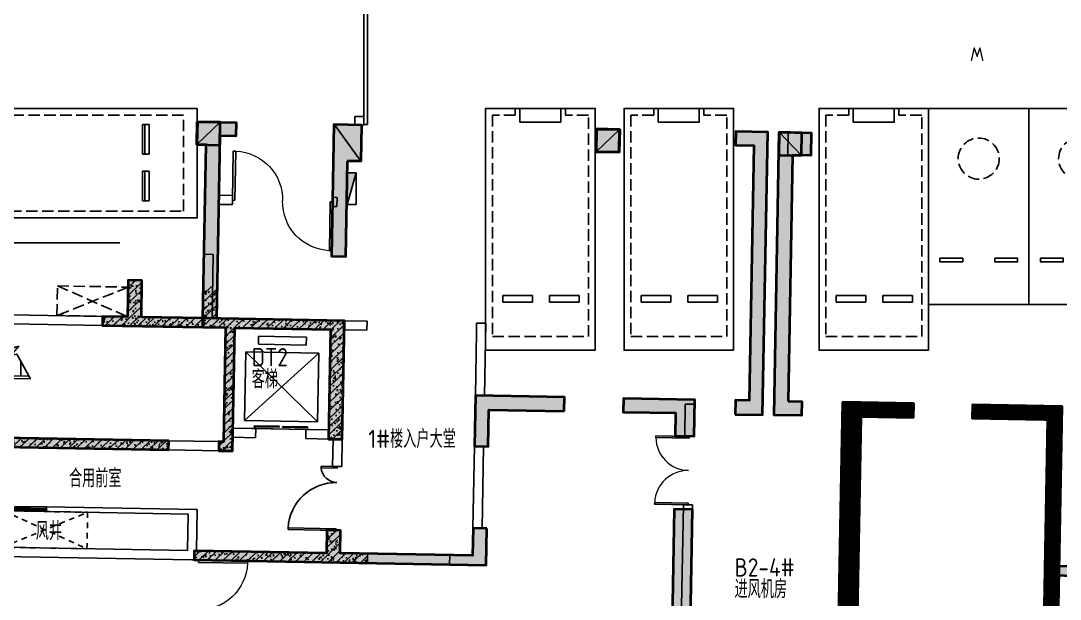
# Model space of a CAD drawing. Extents: x 512858 to 514372, y -232486 to -231710.
# Drawn here: x 512884.9 to 512907.68, y -232226.53 to -232213.85 of the extents above; entities that cross this region are included whole.
import ezdxf
from ezdxf.enums import TextEntityAlignment as Align

# ---------------------------------------------------------------- set-up
doc = ezdxf.new("R2010")
doc.units = 0
doc.header["$LTSCALE"] = 1000
for name, pattern in [('1#HXT-B2$0$CACHE2', [0.1875, 0.125, -0.0625]), ('1#HXT-B2$0$DASH', [0.35, 0.25, -0.1]), ('B1F_车位$0$__DASH', [0.35, 0.25, -0.1]), ('B1F_车位$0$DASH', [0.35, 0.25, -0.1]), ('DASH', [0.35, 0.25, -0.1]), ('新块$0$__DASH', [0.35, 0.25, -0.1]), ('新块$0$DASH', [0.35, 0.25, -0.1])]:
    doc.linetypes.add(name, pattern=pattern)
doc.layers.get('0').update_dxf_attribs({"color": 252})
for name, color, linetype in [('1#HXT-B2$0$A-DOOR', 252, 'Continuous'), ('1#HXT-B2$0$A-FIRE-DOOR', 252, 'Continuous'), ('1#HXT-B2$0$A-HOLE-E', 252, 'Continuous'), ('1#HXT-B2$0$A-HOLE-H', 252, '1#HXT-B2$0$CACHE2'), ('1#HXT-B2$0$A-PATT-COLU', 252, 'Continuous'), ('1#HXT-B2$0$A-STAIR', 252, 'Continuous'), ('1#HXT-B2$0$A-STR-CONC-B', 252, 'Continuous'), ('1#HXT-B2$0$A-WALL-S', 252, 'Continuous'), ('1#HXT-B2$0$A-WINDOW', 252, 'Continuous'), ('_0', 252, 'Continuous'), ('A-ANNO-HATC-PATT', 252, 'Continuous'), ('A-ANNO-NOTE', 252, 'Continuous'), ('A-COLU-CONC', 252, 'Continuous'), ('A-DOOR', 252, 'Continuous'), ('A-DOOR-FIRE', 252, 'Continuous'), ('A-WALL-BLOK', 252, 'Continuous'), ('AA-WALL', 252, 'Continuous'), ('AD-普通车位', 252, 'Continuous'), ('B1F_车位$0$A-PARK-W', 252, 'Continuous'), ('B1F_车位$0$AD-微型车位', 252, 'B1F_车位$0$DASH'), ('建-房间名称', 252, 'Continuous'), ('新块$0$A-PARK-D', 252, 'Continuous'), ('新块$0$A-PARK-shuiping', 252, 'Continuous'), ('新块$0$AD-普通车位', 252, '新块$0$DASH'), ('风井', 252, 'Continuous')]:
    doc.layers.add(name, color=color, linetype=linetype)
for name, color, linetype, lineweight in [('P-FIRE-FH', 252, 'Continuous', 25), ('s-colu-cons', 252, 'Continuous', 35), ('S-COLU-HATC', 252, 'Continuous', 25), ('S-WALL', 252, 'Continuous', 35), ('S-WALL-HATC', 252, 'Continuous', 25)]:
    doc.layers.add(name, color=color, linetype=linetype, lineweight=lineweight)
doc.styles.add('B1F_车位$0$CADReader_TextStyle', font='tssdeng.shx', dxfattribs={"height": 0.2, "bigfont": 'gbcbig.shx'})
doc.styles.add('邻里中心-雨水$0$STANDARD', font='GBENOR', dxfattribs={"bigfont": 'GBCBIG'})
pattern_1 = [(45, (0, 0), (-88.38834764831844, 88.38834764831844), []), (50, (0, 0), (358.6300913003767, -31.37606749129755), [37.5, -412.5]), (355, (0, 0), (-69.3756668065, 376.0960668500059), [30, -330]), (100.4514, (29.88584, -2.61467), (289.2546908570108, 344.7197710304768), [31.870095, -350.571056]), (46.1842, (0, 100), (533.6205243128222, -82.75950716450905), [56.25, -618.75]), (96.63560000000001, (44.4683725, 93.1033465), (467.3313527743517, 487.0589354502209), [47.805144, -525.8565]), (351.1842, (0, 100), (467.3309725668136, 487.0593004626623), [45, -495]), (21, (50, 75), (298.4535260592309, -201.3094453326694), [37.5, -412.5]), (325.9999999999999, (50, 75), (121.6576659607912, 362.5750225234264), [30, -330]), (71.4514, (74.8711165, 58.224197), (420.111314290745, 161.2652483549762), [31.870095, -350.571056]), (37.5, (0, 0), (6.079927658645312, 166.4469269156558), [0, -326, 0, -335, 0, -331.25]), (7.5, (0, 0), (131.5347687210743, 197.2058559411801), [0, -191, 0, -318.5, 0, -126.25]), (-32.5, (-111.5, 0), (266.9112180862045, -11.27743586718988), [0, -125, 0, -390, 0, -517.5]), (-42.50000000000001, (-161.5, 0), (291.5930846711931, 50.05249116615887), [0, -162.5, 0, -259, 0, -367.5])]

# ---------------------------------------------------------------- blocks, each defined once
blk = doc.blocks.new('新块$0$A$C0EC85F9A')
at = {"layer": '新块$0$A-PARK-D'}
for p, q in [((1024.865119934082, 1200.108159065247), (374.865119934082, 1200.108155250549)), ((374.8651123046875, 1050.108156204224), (374.865119934082, 1200.108155250549)), ((1024.865119934082, 1050.108158111572), (1024.865119934082, 1200.108159065247)), ((2049.865119934082, 1200.108160018921), (1399.865112304688, 1200.108158111572)), ((1399.865127563477, 1050.108156204224), (1399.865112304688, 1200.108158111572)), ((2049.865127563477, 1050.108158111572), (2049.865119934082, 1200.108160018921)), ((1024.865119934082, 1050.108158111572), (374.8651123046875, 1050.108156204224)), ((2049.865127563477, 1050.108158111572), (1399.865127563477, 1050.108156204224))]:
    blk.add_line(p, q, dxfattribs=at)
for points in [[(2400, 9.536743164e-07), (2400.000007629395, 5300), (7.6293945312e-06, 5300), (0, 0)], [(750.0000076293945, 5000.000000953674), (1650.000015258789, 5000.000000953674), (1650, 5299.999997138977), (750, 5299.999999046326)]]:
    blk.add_lwpolyline(points, close=True, dxfattribs=at)
at = {"layer": '新块$0$A-PARK-D', "linetype": '新块$0$__DASH'}
blk.add_lwpolyline([(650, 5300.000000953674), (650.0000076293945, 5150), (150, 5150.000000953674), (150.0000076293945, 300), (2250.000007629395, 300.0000009536743), (2250.000015258789, 5150), (1750.000007629395, 5150), (1750.000007629395, 5300.000000953674)], dxfattribs=at)
blk = doc.blocks.new('新块$0$dfghgfhfghg')
at = {"layer": '新块$0$A-PARK-D', "extrusion": (-1.872561112644678e-08, 1.87406039580014e-20, 0.9999999999999999), "rotation": 8.24447464e-08}
blk.add_blockref('新块$0$A$C0EC85F9A', (-1200.000000011176, -2800.000008820101, -2.2470733351e-05), dxfattribs=at)
blk = doc.blocks.new('A$C040F5B7D')
at = {"layer": '新块$0$AD-普通车位', "extrusion": (2.154672387120172e-06, 6.254128229541402e-07, -0.9999999999974832), "zscale": -1}
blk.add_blockref('新块$0$dfghgfhfghg', (-1200.000486263942, 2799.99967507812, 0.0051262731014366), dxfattribs=at)
blk = doc.blocks.new('新块$0$A$C0C5D4F76')
at = {"layer": '新块$0$A-PARK-shuiping'}
for p, q in [((-1200.108156677336, 849.8651100993156), (-1200.108156662434, 199.8651100993156)), ((-1050.108156677336, 849.8651101067662), (-1200.108156677336, 849.8651100993156)), ((-1150.108156677336, 849.8651101030409), (-1150.108156662434, 199.8651100993156)), ((-1050.108156677336, 849.8651101067662), (-1050.108156654984, 199.8651100993156)), ((-1050.108156654984, 199.8651100993156), (-1200.108156662434, 199.8651100993156)), ((-1050.108156662434, -175.1348899006844), (-1200.108156669885, -175.1348899044096)), ((-1200.108156669885, -175.1348899044096), (-1200.108156640083, -825.1348899044096)), ((-1150.108156654984, -175.1348899044096), (-1150.108156647533, -825.1348899044096)), ((-1050.108156662434, -175.1348899006844), (-1050.108156654984, -825.1348898969591)), ((-1050.108156654984, -825.1348898969591), (-1200.108156640083, -825.1348899044096))]:
    blk.add_line(p, q, dxfattribs=at)
for points in [[(-2.42143869e-08, 1200), (-6000.000000024214, 1199.999999888241), (-5999.999999973923, -1200.000000111759), (2.60770321e-08, -1200)], [(-5699.999999986961, -450.0000001080334), (-5700.000000003725, 449.9999998956919), (-6000.000000011176, 449.9999998882413), (-5999.999999979511, -450.0000001080334)]]:
    blk.add_lwpolyline(points, close=True, dxfattribs=at)
at = {"layer": '新块$0$A-PARK-shuiping', "linetype": '新块$0$__DASH'}
blk.add_lwpolyline([(-5999.999999981374, -550.000000115484), (-5849.999999981374, -550.0000001117587), (-5849.999999981374, -1050.000000108033), (-299.9999999813735, -1050.000000011176), (-300.0000000111759, 1049.999999996275), (-5850.000000018626, 1049.999999895692), (-5850.000000009313, 549.9999998919666), (-6000.000000009313, 549.9999998882413)], dxfattribs=at)
blk = doc.blocks.new('CHEWEI')
at = {"layer": 'AD-普通车位', "extrusion": (0, 0, -1), "zscale": -1}
for p in [(-559353.2120270047, 180398.4526421801), (-562384.8413308596, 180398.4526421853), (-566657.2333318365, 180398.4526421742)]:
    blk.add_blockref('A$C040F5B7D', p, dxfattribs=at)
at = {"layer": '新块$0$AD-普通车位', "rotation": 359.9999991684106}
blk.add_blockref('新块$0$A$C0C5D4F76', (550633.1051894433, 184498.452308412, -0.0051262722596298), dxfattribs=at)
blk = doc.blocks.new('A$C1A826BC4')
at = {"layer": 'S-WALL-HATC', "linetype": 'ByBlock'}
h = blk.add_hatch(dxfattribs=at)
h.set_pattern_fill('_U', color=256, scale=10, pattern_type=0)
h.set_pattern_definition([(0, (-538417.3459273987, -190730.0749926505), (1e-16, 10), [])])
h.paths.add_polyline_path([(24800.00487646752, -1700.011791872617), (24800.00174963975, -1390.011791883589), (23250.00640824402, -1390.03713774294), (23250.09287649544, -9699.724699086595), (20000.10071782616, -9699.758517587004), (20000.10071782593, -6199.758517392445), (15699.98758331465, -6199.758517392474), (15700.06950030988, -6699.746202414652), (9099.312148992207, -6699.888233570004), (9099.312148991972, -9699.871939888719), (2900.037094891421, -9699.871939888775), (2900.085113763111, -6699.845646244794), (2600.046656506951, -6700.020034563349), (2600.068311952171, -9999.939577398356), (9399.312148992207, -9999.939577398443), (9400.072622366482, -6999.811758462311), (16000.07262201072, -6999.743080739514), (16000.06741974631, -6499.800140616746), (19600.00940395764, -6499.800142500171), (19600.10383955832, -9999.762679847976), (23650.09321352385, -9999.723504708236), (23650.01293142955, -1700.030596789817)])
h.paths.add_polyline_path([(28053.59982448129, -6499.672312431532), (28049.99147232168, -1389.958647348103), (26099.99529176811, -1389.990534107725), (26099.99529176776, -1699.990534147946), (27750.20325348759, -1699.963549590117), (27753.60022322985, -6499.677177672158)])
h.paths.add_polyline_path([(29550.00892210228, -6499.648044431553), (34150.05661496707, -6499.573443202826), (34150.05351616174, -6199.635246307676), (29550.00602053932, -6199.679742104548)])
h.paths.add_polyline_path([(-7999.973161669215, -2600.009653148009), (-7599.956445822259, -2600.009653147979), (-7599.94424115622, -1390.014462482475), (-9099.98571876681, -1390.025032227713), (-9100.02369841095, 3999.985774115747), (-9000.041838908568, 3999.938448828674), (-9000.002375454991, 4499.985774115747), (-9500.047042232589, 4499.980570792775), (-11024.42276301072, 4499.980570792775), (-11019.0430007804, 4199.885100074928), (-9500.043919533957, 4199.885100074928), (-9499.98252631037, -1700.06548664454), (-7999.982526395703, -1700.049878070044)])
h.paths.add_polyline_path([(-7599.971575633623, -4100.00965314798), (-7999.957553094137, -4100.00965314801), (-7999.896159464144, -10000.00015043133), (-3699.988522815052, -10000.00015043127), (-3699.927658777102, -5200.043891266163), (2600.036813039565, -5200.04389126625), (2600.038771849941, -5498.533088433906), (2900.104344944353, -5498.358684355015), (2900.113921938115, -4900.026571270806), (-3999.853670409764, -4900.0983703768), (-4000.053234862629, -9700.00017773686), (-7499.993458389887, -9700.000177736772), (-7501.719821469625, -9500.060376125271), (-7600.026042859186, -9500.000150431413)])
h = blk.add_hatch(color=256, dxfattribs=at)
h.dxf.hatch_style = 1
edge = h.paths.add_edge_path()
edge.add_line((-500.023742272635, 4499.989590971353), (-500.023742272635, 4499.999823057413))
edge.add_line((41049.99502414267, -2699.998694709648), (41049.99502414267, -2699.998885000037))
h.paths.add_polyline_path([(27749.96263950691, -5100.065193449031), (34149.98966924578, -5099.986356164853), (34149.99646506692, -4899.98635636596), (31249.99646707287, -4900.028677491442), (31249.99768022832, -4399.996621151222), (30949.99768022797, -4399.996621151135), (30949.99681364128, -4900.05044931767), (28049.96263950656, -4899.970984425599), (28049.96263950656, -1700.075359644514), (27749.96263950691, -1700.075359644601)])
h = blk.add_hatch(color=256, dxfattribs=at)
h.dxf.hatch_style = 1
h.paths.add_polyline_path([(8999.973037319607, 4499.999823057326), (9849.973037319258, 4499.999823057413), (9849.973037319258, 4199.999823057413), (9499.973037319607, 4199.999823057413), (9499.972446234198, 200.0013088015548), (9199.972446234198, 200.0013088014675), (9199.973037319258, 3999.999823057326), (8999.973037319607, 3999.999823057326)])
h = blk.add_hatch(color=256, dxfattribs=at)
h.dxf.hatch_style = 1
h.paths.add_polyline_path([(12299.96981686808, 3699.989591017133), (12299.96981686843, 1600.044441057369), (11999.96981686843, 1600.044441057398), (11999.96981686808, 4499.989590971265), (12600.02487091732, 4499.989590971353), (12600.02487091732, 3699.989590971265), (12300.02487091767, 3699.98959101722)], flags=17)
at = {"layer": 'S-WALL-HATC'}
h = blk.add_hatch(color=256, dxfattribs=at)
h.dxf.hatch_style = 1
h.paths.add_polyline_path([(17756.04629291571, 4499.99562394686), (18256.04629291606, 4499.99562394686), (18256.04629291571, 3999.995623946917), (17756.04629291606, 3999.995623946859)])
at = {"layer": 'S-WALL-HATC', "linetype": 'ByBlock'}
h = blk.add_hatch(color=256, dxfattribs=at)
h.dxf.hatch_style = 1
h.paths.add_polyline_path([(20900.00053151755, -1700.000175590016), (21500.00053151743, -1700.000176942674), (21500.00053151778, 4499.985774115747), (20800.00053151743, 4499.985774115747), (20800.00053151778, 4199.985774115747), (21200.00053151778, 4199.985774115689), (21200.00053151778, -1390.000176491711), (20900.00053151778, -1390.000176491711)], flags=17)
h = blk.add_hatch(color=256, dxfattribs=at)
h.dxf.hatch_style = 1
h.paths.add_polyline_path([(22049.99449262489, -1390.000176491798), (22349.99449262489, -1390.000176491798), (22349.99449262489, -1700.000175936701), (21749.99449262489, -1700.000176942674), (21749.99449262524, 4499.98577411566), (22449.99449262489, 4499.985774115689), (22449.99449262524, 3999.985774115659), (22049.99449262489, 3999.985774115747)])
h = blk.add_hatch(color=256, dxfattribs=at)
h.dxf.hatch_style = 1
h.paths.add_polyline_path([(7849.998633347219, 200.0007180656539), (7849.99863334687, 1000.000000000087), (7549.998633347219, 1000), (7549.99863334687, 200.0006842743023), (6999.999861035845, 200.0005913481291), (6999.999861036194, 0.0005913481290918), (9200.000564365415, 0.0008405595144723), (9200.000564365415, 200.0008405594854)])
h = blk.add_hatch(color=256, dxfattribs=at)
h.dxf.hatch_style = 1
h.paths.add_polyline_path([(9600.005221999949, -2499.998885000008), (9600.0052219996, -2699.998885000037), (9899.997311000014, -2699.998885000037), (9899.997311000014, 0), (11999.99731099966, 0), (11999.99731099966, -2400.014043999981), (12299.99731100001, -2400.014043999981), (12299.99731099966, 200.0000000000291), (9200.000564365764, 200.0013087895932), (9200.000564365648, 8.73115e-11), (9699.997311000014, 0), (9699.997311000014, -2499.998885000125)])
at = {"layer": 'S-WALL-HATC'}
h = blk.add_hatch(color=256, dxfattribs=at)
h.dxf.hatch_style = 1
h.paths.add_polyline_path([(17149.98009757255, -1700.012558854127), (17149.98461378831, -1389.990739796427), (15199.98608976684, -1390.010408536444), (15199.98608976649, -2499.867731189035), (15499.98608976649, -2499.8646094742), (15499.98608976684, -1700.010739355639)])
h = blk.add_hatch(color=256, dxfattribs=at)
h.dxf.hatch_style = 1
h.paths.add_polyline_path([(19999.99323664885, -1389.961993067671), (19999.99323664885, -2199.971338536503), (19599.99323664885, -2200.005239089252), (19599.99323664885, -1700.015260557935), (18449.9800976991, -1700.013992403547), (18449.97737401165, -1389.977627366286)])
h = blk.add_hatch(color=256, dxfattribs=at)
h.dxf.hatch_style = 1
h.paths.add_polyline_path([(24799.99529172096, -1700.009142847208), (24799.99980743881, -1390.021503686206), (23250.00398269016, -1390.037137782521), (23249.98480533483, -9999.928185218741), (23649.98480534973, -9999.928185218974), (23650.0032922877, -1700.007874716102)])
h = blk.add_hatch(color=256, dxfattribs=at)
h.dxf.hatch_style = 1
h.paths.add_polyline_path([(26099.99529176787, -1700.010576396831), (26099.99256838055, -1390.008391255978), (28049.99381568877, -1389.98872248843), (28049.98929944087, -1700.012726714631)])
at = {"layer": 'S-WALL-HATC', "linetype": 'ByBlock'}
h = blk.add_hatch(color=256, dxfattribs=at)
h.dxf.hatch_style = 1
h.paths.add_polyline_path([(3600.008247915888, -2499.998885000095), (3600.008247915888, -2699.998885000066), (8499.997310999664, -2698.589054807991), (8499.997310999664, -2498.589054807904)])
h = blk.add_hatch(color=256, dxfattribs=at)
h.dxf.hatch_style = 1
h.paths.add_polyline_path([(20000.00940538535, -3799.920135940076), (19600.0094053701, -3799.920135940076), (19600.00940212677, -9999.917865008467), (20000.00940214191, -9999.91786500864)])
at = {"layer": 'S-WALL-HATC'}
h = blk.add_hatch(color=256, dxfattribs=at)
h.dxf.hatch_style = 1
h.paths.add_polyline_path([(15499.98608976649, -4299.864609571756), (15199.98608976649, -4299.867731286562), (15199.98608976649, -4899.97063471665), (12299.99821050081, -4900.05009834058), (12299.99734391435, -4399.996621151135), (11999.9973439147, -4399.996621151193), (11999.99855707015, -4900.028677491471), (9099.998557069805, -4900.03541479999), (9100.007051846245, -5100.035414619837), (15499.98608976649, -5100.031626667711)])
at = {"layer": 'S-WALL', "linetype": 'ByBlock', "lineweight": 35}
for points in [[(8999.973037319607, 4499.999823057326), (9849.973037319258, 4499.999823057413), (9849.973037319258, 4199.999823057413), (9499.973037319607, 4199.999823057413), (9499.972446234198, 200.0013088015548), (9199.972446234198, 200.0013088014675), (9199.973037319258, 3999.999823057326), (8999.973037319607, 3999.999823057326), (8999.973037319607, 4499.999823057326)], [(20900.00053151755, -1700.000175590016), (21500.00053151743, -1700.000176942674), (21500.00053151778, 4499.985774115747), (20800.00053151743, 4499.985774115747), (20800.00053151778, 4199.985774115747), (21200.00053151778, 4199.985774115689), (21200.00053151778, -1390.000176491711), (20900.00053151778, -1390.000176491711), (20900.00053151755, -1700.000175590016)], [(19999.99323664885, -1389.961993067671), (19999.99323664885, -1389.961993067671), (19999.99323664885, -2199.971338536503), (19599.99323664885, -2200.005239089252), (19599.99323664885, -1700.015260557935), (18449.9800976991, -1700.013992403547), (18449.97737401165, -1389.977627366286), (19999.99323664885, -1389.961993067671)], [(24799.99529172096, -1700.009142847208), (24799.99980743881, -1390.021503686206), (23250.00398269016, -1390.037137782521), (23249.98480533483, -9999.928185218741), (23649.98480534973, -9999.928185218974), (23650.0032922877, -1700.007874716102), (24799.99529172096, -1700.009142847208)]]:
    blk.add_lwpolyline(points, dxfattribs=at)
for points in [[(12299.96981686808, 3699.989591017133), (12299.96981686843, 1600.044441057369), (11999.96981686843, 1600.044441057398), (11999.96981686808, 4499.989590971265), (12600.02487091732, 4499.989590971353), (12600.02487091732, 3699.989590971265), (12300.02487091767, 3699.98959101722)], [(17756.04629291571, 4499.99562394686), (18256.04629291606, 4499.99562394686), (18256.04629291571, 3999.995623946917), (17756.04629291606, 3999.995623946859)], [(9200.000564365648, 8.73115e-11), (9699.997311000014, 0), (9699.997311000014, -2499.998885000125), (9600.005221999949, -2499.998885000037), (9600.0052219996, -2699.998885000095), (9899.997311000014, -2699.998885000037), (9899.997311000014, 0), (11999.99731099966, 0), (11999.99731099966, -2400.014043999981), (12299.99731100001, -2400.014043999981), (12299.99731099966, 200.0000000000291), (9200.000564365764, 200.0013087895932)], [(17149.98009757255, -1700.012558854127), (17149.98461378831, -1389.990739796427), (15199.98608976684, -1390.010408536444), (15199.98608976649, -2499.867731189035), (15499.98608976649, -2499.8646094742), (15499.98608976684, -1700.010739355639)], [(26099.99529176787, -1700.010576396831), (26099.99256838055, -1390.008391255978), (28049.99381568877, -1389.98872248843), (28049.98929944087, -1700.012726714631)], [(27749.96263950691, -5100.065193449031), (34149.98797029048, -5099.986356185662), (34149.99646506692, -4899.98635636596), (31249.99646707287, -4900.028677491442), (31249.99768022832, -4399.996621151222), (30949.99768022797, -4399.996621151135), (30949.99681364128, -4900.05044931767), (28049.96263950656, -4899.970984425599), (28049.96263950656, -1700.075359644514), (27749.96263950691, -1700.075359644601)], [(8499.997310999664, -2499.998885000066), (3600.008247915888, -2499.998885000037), (3600.008247915888, -2699.998885000125), (8499.997310999664, -2699.998885000095)], [(20000.00940538535, -3799.920135940076), (19600.0094053701, -3799.920135940076), (19600.00940212677, -9999.917865008467), (20000.00940214191, -9999.91786500864)], [(15499.98608976649, -4299.864609571756), (15199.98608976649, -4299.867731286562), (15199.98608976649, -4899.97063471665), (12299.99821050081, -4900.05009834058), (12299.99734391435, -4399.996621151135), (11999.9973439147, -4399.996621151193), (11999.99855707015, -4900.028677491471), (9099.998557069805, -4900.03541479999), (9100.007051846245, -5100.035414619837), (15499.98608976649, -5100.031626667711)]]:
    blk.add_lwpolyline(points, close=True, dxfattribs=at)
at = {"layer": 'S-WALL', "linetype": 'ByBlock'}
blk.add_lwpolyline([(22049.99449262489, -1390.000176491798), (22349.99449262489, -1390.000176491798), (22349.99449262489, -1700.000175936701), (21749.99449262489, -1700.000176942674), (21749.99449262524, 4499.98577411566), (22449.99449262489, 4499.985774115689), (22449.99449262524, 3999.985774115659), (22049.99449262489, 3999.985774115747), (22049.99449262489, -1390.000176491798)], dxfattribs=at)
blk.add_lwpolyline([(7849.998633347219, 200.0007180656539), (7849.99863334687, 1000.000000000087), (7549.998633347219, 1000), (7549.99863334687, 200.0006842743023), (6999.999861035845, 200.0005913481291), (6999.999861036194, 0.0005913481290918), (9200.000564365415, 0.0008405595144723), (9200.000564365415, 200.0008405594854), (9200.000564365415, 200.0008405594854), (9200.000564365415, 200.0008405594854)], close=True, dxfattribs=at)
at = {"layer": 'S-WALL', "color": 5, "linetype": 'ByBlock'}
for points in [[(24800.00174963975, -1390.011791883619), (24800.00487646752, -1700.011791872617), (23650.01293142955, -1700.030596789817), (23650.09321352385, -9999.723504708236), (19600.10383955832, -9999.762679847976), (19600.00940395764, -6499.800142500171), (16000.06741974631, -6499.800140616746), (16000.07262201072, -6999.743080739514), (9400.072622366482, -6999.811758462311), (9399.312148992207, -9999.939577398443), (2600.068311952171, -9999.939577398356), (2600.046645741211, -6700.020034569694), (2900.085113763111, -6699.845646244794), (2900.037094891421, -9699.871939888775), (9099.312148991972, -9699.871939888719), (9099.312148992207, -6699.888233570004), (15700.06950030988, -6699.746202414652), (15699.98758331465, -6199.758517392474), (20000.10071782593, -6199.758517392445), (20000.10071782616, -9699.758517587004), (23250.09287649544, -9699.724699086595), (23250.00640824402, -1390.03713774294)], [(28051.74957473553, -6200.01954969365), (27749.96265610924, -6200.023851415783), (27749.9952392492, -1700.075359644601), (26099.99529176776, -1699.990534147917), (26099.99529176811, -1389.990534107725), (28049.99381524825, -1390.018940540962)]]:
    blk.add_lwpolyline(points, close=True, dxfattribs=at)
blk = doc.blocks.new('1#HXT-B2$0$$DorLib2D$00000127')
at = {"color": 0}
for points in [[(-0.5333333333328483, 0.7948983154366971), (-0.5333333333328483, 0.690405644187237)], [(-0.0333333333328483, 0.7948983154366971), (-0.5333333333328483, 0.7948983154366971)], [(-0.0333333333328483, 0.690405644187237), (-0.5333333333328483, 0.690405644187237)], [(-0.0333333333328483, 0.7948983154366971), (-0.0333333333328483, 0.690405644187237)], [(0.5333333333328483, 0.7948983154366971), (0.0333333333328483, 0.7948983154366971)], [(0.0333333333328483, 0.7948983154366971), (0.0333333333328483, 0.690405644187237)], [(0.5333333333328483, 0.690405644187237), (0.0333333333328483, 0.690405644187237)], [(0.5333333333328483, 0.7948983154366971), (0.5333333333328483, 0.690405644187237)], [(0.5, 0.4999999999999858), (-0.5, 0.4999999999999858)]]:
    blk.add_lwpolyline(points, dxfattribs=at)
blk = doc.blocks.new('1#HXT-B2$0$$DorLib2D$00000225')
at = {"color": 0}
for p, q in [((0.4750000000000032, -0.0014478852985498), (0.4750000000000032, 0.7521225008925327)), ((0.4750000000000032, 0.7521225008925327), (0.5000000000000036, 0.7521225008925363)), ((0.5000000000000036, -0.0014478852985498), (0.5000000000000036, 0.7521225008925363)), ((-0.4999999999999982, -3.6e-15), (-0.5, 0.252035990386009)), ((-0.4750000000000014, 0.252035990386009), (-0.5, 0.252035990386009)), ((-0.4749999999999996, -3.6e-15), (-0.4750000000000014, 0.252035990386009)), ((-0.4749999999999996, -3.6e-15), (-0.4999999999999947, -3.6e-15)), ((0.4750000000000032, -0.0014478852985498), (0.4999999999999929, -0.0014478852985498))]:
    blk.add_line(p, q, dxfattribs=at)
for centre, radius, start, end in [((0.5046168020419071, -0.0019208093578129), 0.7546247204382253, 92.24926861260724, 179.7237749158362), ((-0.5007908120542499, 0.0025725639174823), 0.2507930763238999, 359.7898704778746, 84.09743784757413)]:
    blk.add_arc(centre, radius, start, end, dxfattribs=at)
blk = doc.blocks.new('1#HXT-B2$0$$WINLIB2D$00000039')
at = {"color": 0}
for points in [[(-0.4999999999983409, 0.5000000000445652), (-0.4999999999999964, -0.4999999999999716)], [(0.5000000000016591, 0.4999999999536158), (-0.4999999999983409, 0.5000000000445652)], [(0.4999999999983338, -0.5000000000463842), (0.4999999999999609, 0.4999999999999432)], [(-0.499999999999428, 0.1666666667124446), (0.500000000000572, 0.1666666666205998)], [(-0.4518745131427302, -0.1666666666260284), (-0.5000000000072298, 0.083585865078021)], [(-0.3838834764901549, -0.166666666632409), (-0.4479860405916831, 0.1666666667079113)], [(-0.3158924398378069, -0.166666666637866), (-0.3799950039392748, 0.1666666667006353)], [(-0.2479014031851996, -0.166666666645142), (-0.3120039672867243, 0.1666666666951784)], [(-0.1799103665328481, -0.1666666666505989), (-0.2440129306343159, 0.1666666666887977)], [(-0.1119193298802692, -0.1666666666569512), (-0.1760218939817904, 0.1666666666824455)], [(-0.0439282932278893, -0.1666666666633319), (-0.1080308573293216, 0.1666666666760648)], [(0.024062743424718, -0.1666666666696841), (-0.0400398206768031, 0.1666666666697125)], [(0.092053780077034, -0.1666666666751411), (0.0279512159755768, 0.1666666666642556)], [(0.1600448167296129, -0.1666666666815217), (0.0959422526280953, 0.1666666666578749)], [(0.2280358533819644, -0.166666666687874), (0.163933289280525, 0.1666666666505989)], [(0.2960268900345753, -0.1666666666942547), (0.231924325933047, 0.1666666666460657)], [(0.3640179266869801, -0.1666666667006069), (0.2999153625854838, 0.166666666639685)], [(0.4320089633395341, -0.1666666667060639), (0.3679063992380058, 0.166666666632409)], [(0.4999999999916831, -0.1666666667115209), (0.4358974358904746, 0.1666666666260568)], [(-0.500000000000572, -0.1666666666214951), (0.499999999999428, -0.1666666667124446)], [(0.4999999999983338, -0.5000000000463842), (-0.5000000000016662, -0.4999999999554348)]]:
    blk.add_lwpolyline(points, dxfattribs=at)
blk = doc.blocks.new('1#HXT-B2')
at = {"layer": '1#HXT-B2$0$A-PATT-COLU'}
h = blk.add_hatch(dxfattribs=at)
h.set_pattern_fill('钢筋混凝土', color=256, scale=50, style=0)
h.set_pattern_definition(pattern_1)
h.paths.add_polyline_path([(-144406.9722364804, -998470.9138412258), (-144706.9722364804, -998470.9138412258), (-144706.9722364806, -999270.9138412256), (-144573.6389031472, -999337.5805078922), (-144406.9722364806, -999270.9138412256)], flags=17)
h = blk.add_hatch(dxfattribs=at)
h.set_pattern_fill('钢筋混凝土', color=256, scale=50, style=0)
h.set_pattern_definition(pattern_1)
h.paths.add_polyline_path([(-142756.9722364807, -998570.9151488371), (-143056.9722364807, -998570.9151488371), (-143056.9722364806, -999270.9138412258), (-142923.6389031472, -999337.5805078926), (-142756.9722364806, -999270.9138412258)], flags=17)
h = blk.add_hatch(dxfattribs=at)
h.set_pattern_fill('钢筋混凝土', color=256, scale=50, style=0)
h.set_pattern_definition(pattern_1)
h.paths.add_polyline_path([(-144573.6389031472, -999337.5805078922), (-144706.9722364806, -999270.9138412256), (-145256.9752887648, -999270.9138412258), (-145256.9752887648, -999470.9138412258), (-144606.9722364805, -999470.9138412256)], flags=17)
h = blk.add_hatch(dxfattribs=at)
h.set_pattern_fill('钢筋混凝土', color=256, scale=50, style=0)
h.set_pattern_definition(pattern_1)
h.paths.add_polyline_path([(-142923.6389031472, -999337.5805078926), (-143056.9722364806, -999270.9138412258), (-144406.9722364806, -999270.9138412256), (-144573.6389031472, -999337.5805078922), (-144606.9722364806, -999470.9138412256), (-142956.9722364806, -999470.9138412258)], flags=17)
h = blk.add_hatch(dxfattribs=at)
h.set_pattern_fill('钢筋混凝土', color=256, scale=50, style=0)
h.set_pattern_definition(pattern_1)
h.paths.add_polyline_path([(-142456.975504769, -999404.2471745592), (-142456.975504769, -999270.913841226), (-142756.9722364806, -999270.9138412258), (-142923.6389031472, -999337.5805078926), (-142956.9722364806, -999470.9138412258), (-142556.975504769, -999470.913841226)], flags=17)
h = blk.add_hatch(dxfattribs=at)
h.set_pattern_fill('钢筋混凝土', color=256, scale=50, style=0)
h.set_pattern_definition(pattern_1)
h.paths.add_polyline_path([(-140106.9778384049, -999370.9138412258), (-139956.9778384049, -999270.9138412258), (-142456.975504769, -999270.913841226), (-142456.975504769, -999404.2471745592), (-142356.975504769, -999470.913841226), (-140256.9778384049, -999470.9138412258)], flags=17)
h = blk.add_hatch(dxfattribs=at)
h.set_pattern_fill('钢筋混凝土', color=256, scale=50, style=0)
h.set_pattern_definition(pattern_1)
h.paths.add_polyline_path([(-140106.9778384049, -999370.9138412258), (-140256.9778384049, -999470.9138412258), (-140256.9778384049, -1001770.913841228), (-140106.9778384049, -1001770.913841228), (-139956.9778384049, -1001770.913841228), (-139956.9778384049, -999270.9138412258)], flags=17)
h = blk.add_hatch(dxfattribs=at)
h.set_pattern_fill('钢筋混凝土', color=256, scale=50, style=0)
h.set_pattern_definition(pattern_1)
h.paths.add_polyline_path([(-142456.975504769, -999404.2471745592), (-142556.975504769, -999470.913841226), (-142556.975504769, -1001970.912752286), (-142456.975504769, -1002070.912752286), (-142356.975504769, -1002170.912752286), (-142356.975504769, -999470.913841226)], flags=17)
h = blk.add_hatch(dxfattribs=at)
h.set_pattern_fill('钢筋混凝土', color=256, scale=50, style=0)
h.set_pattern_definition(pattern_1)
h.paths.add_polyline_path([(-140106.9778384049, -1001770.913841228), (-140256.9778384049, -1001770.913841228), (-140256.9778384049, -1001870.913841226), (-139956.9778384049, -1001870.913841226), (-139956.9778384049, -1001770.913841228)], flags=17)
h = blk.add_hatch(dxfattribs=at)
h.set_pattern_fill('钢筋混凝土', color=256, scale=50, style=0)
h.set_pattern_definition(pattern_1)
h.paths.add_polyline_path([(-143756.9752880298, -1002170.91272608), (-143756.9752890994, -1001970.91272608), (-148656.9752890993, -1001970.912752286), (-148656.9752880296, -1002170.912752286)], flags=17)
h = blk.add_hatch(dxfattribs=at)
h.set_pattern_fill('钢筋混凝土', color=256, scale=50, style=0)
h.set_pattern_definition(pattern_1)
h.paths.add_polyline_path([(-142456.975504769, -1002070.912752286), (-142556.975504769, -1001970.912752286), (-142656.9755047689, -1001970.912752286), (-142656.9755047689, -1002170.912752286), (-142356.975504769, -1002170.912752286)], flags=17)
h = blk.add_hatch(dxfattribs=at)
h.set_pattern_fill('钢筋混凝土', color=256, scale=50, style=0)
h.set_pattern_definition(pattern_1)
h.paths.add_polyline_path([(-139956.9752885645, -1003870.913841226), (-140256.9752885645, -1003870.913841226), (-140256.9752885645, -1004370.913841226), (-140123.6419552311, -1004437.580507893), (-139956.9752885645, -1004370.913841226)], flags=17)
h = blk.add_hatch(dxfattribs=at)
h.set_pattern_fill('钢筋混凝土', color=256, scale=50, style=0)
h.set_pattern_definition(pattern_1)
h.paths.add_polyline_path([(-140123.6419552311, -1004437.580507893), (-140256.9752885645, -1004370.913841226), (-143156.9755047689, -1004370.913841226), (-143156.9755047689, -1004570.913841226), (-140156.9752885645, -1004570.913841226)], flags=17)
h = blk.add_hatch(dxfattribs=at)
h.set_pattern_fill('钢筋混凝土', color=256, scale=50, style=0)
h.set_pattern_definition(pattern_1)
h.paths.add_polyline_path([(-139356.9755047689, -1004570.913841226), (-139356.9755047689, -1004370.913841226), (-139956.9752885645, -1004370.913841226), (-140123.6419552311, -1004437.580507893), (-140156.9752885645, -1004570.913841226)], flags=17)
at = {"layer": '1#HXT-B2$0$A-HOLE-E', "linetype": '1#HXT-B2$0$DASH'}
blk.add_lwpolyline([(-146256.978340658, -998620.915148844), (-144706.9722364818, -998620.915148844), (-144706.9722364817, -999270.913841242), (-146256.9783406581, -999270.913841242)], close=True, dxfattribs=at)
for points in [[(-144706.9722364818, -998620.9151488442), (-146256.9783406581, -999270.913841242)], [(-146256.978340658, -998620.915148844), (-144706.9722364817, -999270.913841242)]]:
    blk.add_lwpolyline(points, dxfattribs=at)
at = {"layer": '1#HXT-B2$0$A-HOLE-H'}
blk.add_lwpolyline([(-147356.9752886395, -1003570.916373803), (-145506.9752885606, -1003570.916373803), (-145506.9752885605, -1004370.913841227), (-147356.9752886397, -1004370.913841227)], close=True, dxfattribs=at)
for points in [[(-147356.9752885641, -1004370.913841227), (-145506.9752885606, -1003570.91637381)], [(-147356.9752885652, -1003570.916373813), (-145506.9752885605, -1004370.913841227)]]:
    blk.add_lwpolyline(points, dxfattribs=at)
at = {"layer": '1#HXT-B2$0$A-STAIR'}
for p, q in [((-141831.9760881836, -999820.9138412212), (-141831.9760881837, -999645.913841232)), ((-141831.9760881837, -999645.913841232), (-140781.9772550209, -999645.913841232)), ((-140781.9772550209, -999645.913841232), (-140781.9772550209, -999820.9138412212)), ((-142106.976671611, -1001495.913841214), (-142106.976671611, -999995.9138412254)), ((-142106.976671611, -999995.9138412254), (-140506.9766716075, -999995.9138412254)), ((-140506.9766716075, -999995.9138412254), (-142106.976671611, -1001495.913841214)), ((-140506.9766716073, -1001495.913841214), (-142106.976671611, -999995.9138412254)), ((-140781.9772550209, -999820.9138412212), (-141831.9760881836, -999820.9138412212)), ((-140506.9766716075, -999995.9138412254), (-140506.9766716073, -1001495.913841214)), ((-147026.9777613647, -1000296.079331207), (-147026.9777613647, -1000610.912726223)), ((-146810.5675998509, -1000670.912726223), (-146845.2086160023, -1000610.912726223)), ((-140506.9766716073, -1001495.913841214), (-142106.976671611, -1001495.913841214))]:
    blk.add_line(p, q, dxfattribs=at)
for points in [[(-146810.5675998509, -1000670.912726223), (-147122.0371902759, -1000131.431570594), (-147252.4371768249, -1000166.372141683), (-147079.5449424574, -999960.3272002434), (-147201.8964937073, -999993.1111995936), (-147503.3879228786, -999470.9127262227)], [(-148356.9777613647, -1000610.912726223), (-146845.2086160023, -1000610.912726223)], [(-148356.9777613647, -1000670.912726223), (-146810.5675998509, -1000670.912726223)]]:
    blk.add_lwpolyline(points, dxfattribs=at)
at = {"layer": '1#HXT-B2$0$A-STR-CONC-B'}
for p, q in [((-144706.9722364804, -998470.9138412258), (-144706.9722364806, -999270.9138412256)), ((-144406.9722364804, -998470.9138412258), (-144706.9722364804, -998470.9138412258)), ((-144406.9722364804, -998470.9138412258), (-144406.9722364806, -999270.9138412256)), ((-143056.9722364807, -998570.9151488371), (-143056.9722364806, -999270.9138412258)), ((-142756.9722364807, -998570.9151488371), (-142756.9722364806, -999270.9138412258)), ((-144706.9722364806, -999270.9138412256), (-145256.9752887648, -999270.9138412258)), ((-145256.9752887648, -999470.9138412258), (-145256.9752887648, -999270.9138412258)), ((-143056.9722364806, -999270.9138412258), (-144406.9722364806, -999270.9138412256)), ((-142456.975504769, -999270.913841226), (-142756.9722364806, -999270.9138412258)), ((-139956.9778384049, -999270.9138412258), (-142456.975504769, -999270.913841226)), ((-139956.9778384049, -999270.9138412258), (-139956.9778384049, -1001770.913841228)), ((-144606.9722364805, -999470.9138412256), (-145256.9752887648, -999470.9138412258)), ((-142956.9722364806, -999470.9138412258), (-144606.9722364806, -999470.9138412256)), ((-142556.975504769, -999470.913841226), (-142956.9722364806, -999470.9138412258)), ((-142556.975504769, -999470.913841226), (-142556.975504769, -1001970.912752286)), ((-142356.975504769, -999470.913841226), (-142356.975504769, -1002170.912752286)), ((-140256.9778384049, -999470.9138412258), (-142356.975504769, -999470.913841226)), ((-140256.9778384049, -999470.9138412258), (-140256.9778384049, -1001770.913841228)), ((-140256.9778384049, -1001770.913841228), (-140256.9778384049, -1001870.913841226)), ((-139956.9778384049, -1001770.913841228), (-139956.9778384049, -1001870.913841226)), ((-143756.9752890994, -1001970.91272608), (-148656.9752890993, -1001970.912752286)), ((-143756.9752880298, -1002170.91272608), (-143756.9752890994, -1001970.91272608)), ((-142556.975504769, -1001970.912752286), (-142656.9755047689, -1001970.912752286)), ((-142656.9755047689, -1002170.912752286), (-142656.9755047689, -1001970.912752286)), ((-139956.9778384049, -1001870.913841226), (-140256.9778384049, -1001870.913841226)), ((-143756.9752880298, -1002170.91272608), (-148656.9752880296, -1002170.912752286)), ((-142356.975504769, -1002170.912752286), (-142656.9755047689, -1002170.912752286)), ((-140256.9752885645, -1003870.913841226), (-140256.9752885645, -1004370.913841226)), ((-139956.9752885645, -1003870.913841226), (-140256.9752885645, -1003870.913841226)), ((-139956.9752885645, -1003870.913841226), (-139956.9752885645, -1004370.913841226)), ((-140256.9752885645, -1004370.913841226), (-143156.9755047689, -1004370.913841226)), ((-143156.9755047689, -1004570.913841226), (-143156.9755047689, -1004370.913841226)), ((-139356.9755047689, -1004370.913841226), (-139956.9752885645, -1004370.913841226)), ((-140156.9752885645, -1004570.913841226), (-143156.9755047689, -1004570.913841226)), ((-139356.9755047689, -1004570.913841226), (-140156.9752885645, -1004570.913841226))]:
    blk.add_line(p, q, dxfattribs=at)
at = {"layer": '1#HXT-B2$0$A-WALL-S'}
for p, q in [((-147256.9752883643, -999270.9138412258), (-145256.9752887648, -999270.9138412258)), ((-147256.9752883643, -999470.9138412258), (-145256.9752887648, -999470.9138412258)), ((-141856.9766716091, -1001670.913841228), (-142363.3840718073, -1001670.913841228)), ((-142363.3840718073, -1001870.913841228), (-142363.3840718073, -1001670.913841228)), ((-140256.9778384049, -1001670.913841228), (-140756.9766716091, -1001670.913841228)), ((-143756.9752890994, -1001970.91272608), (-142656.9755047689, -1001970.912752286)), ((-141856.9766716091, -1001870.913841228), (-142363.3840718073, -1001870.913841228)), ((-140256.9778384049, -1001870.913841228), (-140756.9766716091, -1001870.913841228)), ((-140156.9778384106, -1002470.913841221), (-140156.9778384106, -1001870.913841226)), ((-140156.9778384106, -1001870.913841226), (-139956.9778384106, -1001870.913841226)), ((-139956.9778384106, -1002470.913841221), (-139956.9778384106, -1001870.913841226)), ((-143756.9752880298, -1002170.91272608), (-142656.9755047689, -1002170.912752286)), ((-146406.9752885631, -1003470.916373801), (-143106.9752885636, -1003470.916373814)), ((-146406.9752885635, -1003570.916373801), (-143306.9752885636, -1003570.916373813)), ((-143306.9752885636, -1003570.916373813), (-143306.9752885638, -1004370.913841226)), ((-143106.9752885636, -1003470.916373814), (-143106.9752885638, -1004370.913841226)), ((-140156.9778384106, -1003870.914018121), (-140156.9778384106, -1003870.913841221)), ((-140156.9778384106, -1003870.914018121), (-139956.9778384106, -1003870.914018121)), ((-139956.9778384106, -1003870.914018121), (-139956.9778384106, -1003870.913841221)), ((-147356.9752885641, -1004370.913841226), (-143306.9752885638, -1004370.913841226)), ((-147356.975288564, -1004570.913841226), (-143206.9752885639, -1004570.913841226)), ((-143206.9752885639, -1004570.913841226), (-143156.9755047689, -1004570.913841226))]:
    blk.add_line(p, q, dxfattribs=at)
for points in [[(-141856.9766716091, -1001870.913841228), (-141856.9766716091, -1001670.913841228)], [(-140756.9766716091, -1001870.913841228), (-140756.9766716091, -1001670.913841228)], [(-140156.9778384106, -1002470.913841221), (-139956.9778384106, -1002470.913841221)], [(-146406.9752885631, -1003470.916373801), (-146406.9752885635, -1003570.916373801)], [(-140156.9778384106, -1003870.913841221), (-139956.9778384106, -1003870.913841221)]]:
    blk.add_lwpolyline(points, dxfattribs=at)
at = {"layer": '1#HXT-B2$0$A-DOOR', "xscale": 1100, "yscale": -200, "zscale": 200, "rotation": 180.0000000000008}
blk.add_blockref('1#HXT-B2$0$$DorLib2D$00000127', (-141306.9766716091, -1001770.913841228), dxfattribs=at)
at = {"layer": '1#HXT-B2$0$A-FIRE-DOOR', "xscale": -1400, "yscale": 1400, "zscale": 200, "rotation": 90}
blk.add_blockref('1#HXT-B2$0$$DorLib2D$00000225', (-140056.9778384106, -1003170.913841221), dxfattribs=at)
at = {"layer": '1#HXT-B2$0$A-WINDOW', "xscale": 700, "yscale": -100, "zscale": 100}
blk.add_blockref('1#HXT-B2$0$$WINLIB2D$00000039', (-146756.9752885633, -1003520.916373799), dxfattribs=at)
blk = doc.blocks.new('地下二层墙柱')
at = {"layer": 'S-COLU-HATC'}
for points in [[(1793106.68770707, 572939.1040755811), (1793115.644541242, 573439.0238442654), (1792615.724772558, 573447.9806784375), (1792606.767938386, 572948.0609097532)], [(1801856.602401345, 572782.7550257989), (1801865.561901312, 573282.6747944835), (1801364.39708617, 573291.4088020918), (1801355.437586203, 572791.4890334073)], [(1805854.831496132, 572710.1572455494), (1805863.788330304, 573210.0770142339), (1805363.868561619, 573219.033848406), (1805354.911727447, 572719.1140797215)]]:
    blk.add_hatch(color=256, dxfattribs=at).paths.add_polyline_path(points)
at = {"linetype": 'ByBlock'}
for p, q in [((1792606.767938386, 572948.0609097532), (1793115.635381896, 573438.5126214358)), ((1796201.035318981, 572583.0897165525), (1795615.408738789, 573393.7114387278)), ((1801355.444691155, 572791.7310029687, 6.90477149e-08), (1801865.537121015, 573282.6752301722, 6.90477149e-08)), ((1805854.831496132, 572710.1572455494), (1805363.868561619, 573219.033848406))]:
    blk.add_line(p, q, dxfattribs=at)
at = {"layer": 's-colu-cons'}
for points in [[(1793106.68770707, 572939.1040755811), (1793115.644541242, 573439.0238442654), (1792615.724772558, 573447.9806784375), (1792606.767938386, 572948.0609097532)], [(1805854.831496132, 572710.1572455494), (1805863.788330304, 573210.0770142339), (1805363.868561619, 573219.033848406), (1805354.911727447, 572719.1140797215)]]:
    blk.add_lwpolyline(points, close=True, dxfattribs=at)
at = {"layer": 's-colu-cons', "elevation": 6.90477149e-08}
blk.add_lwpolyline([(1801856.595451271, 572782.7551507531), (1801865.554951238, 573282.6749194376), (1801364.39708617, 573291.4088020918), (1801355.437586203, 572791.4890334073)], close=True, dxfattribs=at)
blk = doc.blocks.new('$TwtSys$00000434')
for p, q in [((-0.5, 0.5), (-0.5, -0.5)), ((-0.5, -0.5), (0.5, 0.5)), ((0.5, 0.5), (-0.5, 0.5)), ((0.5, -0.5), (0.5, 0.5)), ((-0.5, -0.5), (0.5, -0.5))]:
    blk.add_line(p, q)
blk.add_solid([(0.5, -0.5), (0.5, 0.5), (-0.5, -0.5)])
blk = doc.blocks.new('A$C2B566C6E')
at = {"layer": 'P-FIRE-FH', "xscale": -700.0000000000001, "yscale": 200.0000000000001, "zscale": 700, "rotation": 270}
blk.add_blockref('$TwtSys$00000434', (23601.63053994952, -38683.75342947214), dxfattribs=at)
blk = doc.blocks.new('B1F_车位$0$A$C7DEF2C06')
at = {"layer": 'B1F_车位$0$A-PARK-W', "ltscale": 1000}
for points in [[(-1100.000007629395, 4300), (1099.999992370605, 4300), (1099.999992370605, 0), (-1100.000007629395, 0)], [(-850.0000152587891, 1013.545161247253), (-350.0000076293945, 1013.545161247253), (-350.0000076293945, 933.5451612472534), (-850.0000076293945, 933.5451622009277)], [(349.9999923706055, 1013.545162200928), (849.9999923706055, 1013.545162200928), (849.9999923706055, 933.5451622009277), (349.9999923706055, 933.5451612472534)]]:
    blk.add_lwpolyline(points, close=True, dxfattribs=at)
at = {"layer": 'B1F_车位$0$A-PARK-W', "linetype": 'B1F_车位$0$__DASH'}
blk.add_circle((-7.6293945312e-06, 3200), 449.9999999999999, dxfattribs=at)
at = {"layer": 'B1F_车位$0$A-PARK-W', "style": 'B1F_车位$0$CADReader_TextStyle'}
blk.add_text('W', height=299.9999999999999, rotation=180, dxfattribs=at).set_placement((123.4111938476562, 5727.089138031006), align=Align.BOTTOM_LEFT)
blk = doc.blocks.new('B1F_车位$0$微型车停车位')
at = {"layer": 'B1F_车位$0$A-PARK-W', "ltscale": 1000, "extrusion": (2.154753655893724e-06, 3.684343053156277e-06, -0.9999999999908914), "rotation": 179.999998871306}
blk.add_blockref('B1F_车位$0$A$C7DEF2C06', (-0.0002601499170256, 4299.998865311438), dxfattribs=at)
blk = doc.blocks.new('$DorLib2D$00000002')
for p, q in [((-0.5, -1e-16), (-0.5000000000000007, 0.4875)), ((-0.4750000000000007, 0.4875), (-0.5000000000000007, 0.4875)), ((-0.475, 0), (-0.4750000000000007, 0.4875)), ((0.475, 0), (0.4750000000000007, 0.4875)), ((0.4750000000000007, 0.4875), (0.5000000000000007, 0.4875)), ((0.5, -1e-16), (0.5000000000000007, 0.4875)), ((-0.5, -1e-16), (-0.475, 0)), ((0.5, -1e-16), (0.475, 0))]:
    blk.add_line(p, q)
at = {"lineweight": 13}
for centre, start, end in [((-0.4875, 0), 0, 88.53071641864632), ((0.4875, 0), 91.46928358135371, 180)]:
    blk.add_arc(centre, 0.4875, start, end, dxfattribs=at)
blk = doc.blocks.new('$DorLib2D$00000001')
for p, q in [((0.45, 0.9750000000000001), (0.5000000000000002, 0.9750000000000001)), ((0.45, 0), (0.45, 0.9750000000000001)), ((0.5, 0), (0.5, 0.9750000000000001)), ((0.5, 0), (0.45, 0))]:
    blk.add_line(p, q)
at = {"lineweight": 13}
blk.add_arc((0.475, 0), 0.975, 91.4692835813538, 180, dxfattribs=at)
blk = doc.blocks.new('$DorLib2D$00000126')
at = {"color": 0, "linetype": 'Continuous'}
for p, q in [((-0.5319999999956053, 0.5), (-0.5319999999956053, 0.900000000000091)), ((0.5320000000047003, 0.900000000000091), (0.5320000000047003, 0.5000000000002274))]:
    blk.add_line(p, q, dxfattribs=at)
at = {"color": 0, "linetype": 'DASH'}
for p, q in [((-0.5319999999956053, 0.900000000000091), (0.5320000000047003, 0.900000000000091)), ((-0.5319999999956053, 0.5), (0.5320000000047003, 0.5000000000002274))]:
    blk.add_line(p, q, dxfattribs=at)

msp = doc.modelspace()

# ---------------------------------------------------------------- hatches: boundary and pattern name
at = {"layer": 'A-ANNO-HATC-PATT'}
for points in [[(512888.7787461806, -232216.0606287797), (512888.7697893465, -232216.5605485484), (512889.2697091151, -232216.5695053825), (512889.2786659493, -232216.0695856138)], [(512897.522038349, -232216.2168624181), (512897.5130815148, -232216.7167821868), (512898.0130012835, -232216.7257390209), (512898.0219581177, -232216.2258192522)], [(512901.7210378211, -232216.2925884048), (512901.712080987, -232216.7925081734), (512902.2120007557, -232216.8014650076), (512902.2209575899, -232216.3015452389)]]:
    msp.add_hatch(color=252, dxfattribs=at).paths.add_polyline_path(points, flags=17)

# ---------------------------------------------------------------- linework, layer by layer
at = {"layer": 'A-ANNO-NOTE', "color": 252}
msp.add_line((512883.8781739932, -232218.7106646374), (512887.0757177408, -232218.7106646374), dxfattribs=at)
at = {"layer": 'A-COLU-CONC', "color": 252}
for points in [[(512888.7697893465, -232216.5605485484), (512889.2697091151, -232216.5695053825), (512889.2786659493, -232216.0695856138), (512888.7787461806, -232216.0606287797)], [(512897.5130815148, -232216.7167821868), (512898.0130012835, -232216.7257390209), (512898.0219581177, -232216.2258192522), (512897.522038349, -232216.2168624181)], [(512901.712080987, -232216.7925081734), (512902.2120007557, -232216.8014650076), (512902.2209575899, -232216.3015452389), (512901.7210378211, -232216.2925884048)]]:
    msp.add_lwpolyline(points, close=True, dxfattribs=at)
at = {"layer": 'A-DOOR', "color": 252}
for p, q in [((512892.4897197848, -232220.6278859362), (512892.4933025184, -232220.4279180288)), ((512894.8893346745, -232220.6708787405), (512894.8929174081, -232220.470910833))]:
    msp.add_line(p, q, dxfattribs=at)
at = {"layer": 'A-WALL-BLOK', "color": 252}
for p, q in [((512892.2205542455, -232215.9408226774), (512892.2205542455, -232216.131099642)), ((512892.4205542455, -232215.9408226774), (512892.4205542455, -232216.131099642)), ((512892.4205542455, -232216.131099642), (512892.2205542455, -232216.131099642)), ((512889.2407422898, -232217.8693089206), (512889.2443250234, -232217.6693410132)), ((512889.5442739677, -232217.6747150614), (512889.2443250234, -232217.6693410132)), ((512891.8364943071, -232217.7157837265), (512891.7439209499, -232217.714125132)), ((512891.8329115734, -232217.915751634), (512891.8364943071, -232217.7157837265)), ((512889.5406912341, -232217.8746829689), (512889.2407422898, -232217.8693089206)), ((512891.8329115734, -232217.915751634), (512891.7403382162, -232217.9140930394)), ((512888.9210886985, -232218.9635906502), (512888.8957864257, -232220.3633804508)), ((512889.1210560332, -232218.967205213), (512888.9210886985, -232218.9635906502)), ((512889.1210560332, -232218.967205213), (512889.0957537604, -232220.3669950135)), ((512889.0957537604, -232220.3669950135), (512888.8957864257, -232220.3633804508)), ((512891.9900259061, -232220.6189331492), (512891.9936086398, -232220.4189652417)), ((512892.4933025184, -232220.4279180288), (512891.9936086398, -232220.4189652417)), ((512895.0929122467, -232220.4744940492), (512894.8929174081, -232220.470910833)), ((512895.0645836595, -232222.0643218986), (512895.0929122467, -232220.4744940492)), ((512892.4897197848, -232220.6278859362), (512891.9900259061, -232220.6189331492)), ((512894.8646154024, -232222.060758734), (512894.8893811738, -232220.6708795736)), ((512894.8893811738, -232220.6708795736), (512894.8893346745, -232220.6708787405)), ((512894.8646154024, -232222.060758734), (512895.0645836595, -232222.0643218986)), ((512899.4517052931, -232222.9529022822), (512899.4645510665, -232222.2482404658)), ((512899.4645510665, -232222.2482404658), (512899.6645178426, -232222.2518858)), ((512899.6516720693, -232222.9565476165), (512899.6645178426, -232222.2518858)), ((512902.8706306104, -232224.6142231805), (512902.9013352609, -232223.0145506425)), ((512902.9013352609, -232223.0145506425), (512903.1012984288, -232223.0183888025)), ((512894.8132099923, -232224.9701223802), (512894.8467970548, -232223.170435265)), ((512894.8467970548, -232223.170435265), (512895.0467622342, -232223.1741671598)), ((512895.0131751717, -232224.973854275), (512895.0467622342, -232223.1741671598)), ((512903.0705937784, -232224.6180613405), (512903.1012984288, -232223.0183888025)), ((512899.3423430357, -232228.9520278293), (512899.424365286, -232224.4526531028)), ((512899.5423098428, -232228.9556714628), (512899.6243320621, -232224.4562984371)), ((512902.8706306104, -232224.6142231805), (512903.0705937784, -232224.6180613405)), ((512894.8132099923, -232224.9701223802), (512895.0131751717, -232224.973854275)), ((512888.7011099696, -232225.660758829), (512888.7011093306, -232225.6607944947)), ((512888.9010778774, -232225.664341546), (512888.7011099696, -232225.660758829)), ((512888.9010778774, -232225.664341546), (512888.9010772384, -232225.6643772117)), ((512892.5040826534, -232225.5288627952), (512892.500499943, -232225.728830703)), ((512892.500499943, -232225.728830703), (512894.3002111141, -232225.7610750964)), ((512892.5040826534, -232225.5288627952), (512894.3037938244, -232225.5611071885)), ((512894.3037938244, -232225.5611071885), (512894.3002111141, -232225.7610750964))]:
    msp.add_line(p, q, dxfattribs=at)
for points in [[(512892.4205542455, -232215.9408226774), (512892.2205542455, -232215.9408226774)], [(512889.5406912341, -232217.8746829689), (512889.5442739677, -232217.6747150614)], [(512891.7403382162, -232217.9140930394), (512891.7439209499, -232217.714125132)], [(512892.4897197848, -232220.6278859362), (512892.4933025184, -232220.4279180288)], [(512894.8893346745, -232220.6708787405), (512894.8929174081, -232220.470910833)], [(512899.4517052931, -232222.9529022822), (512899.6516720693, -232222.9565476165)], [(512899.424365286, -232224.4526531028), (512899.6243320621, -232224.4562984371)], [(512888.9010772384, -232225.6643772117), (512888.7011093306, -232225.6607944947)]]:
    msp.add_lwpolyline(points, dxfattribs=at)
at = {"layer": 'AA-WALL', "color": 252}
msp.add_lwpolyline([(512889.5529145719, -232222.7756788355), (512891.6525776004, -232222.8132975392), (512891.6919877111, -232220.6136505559), (512889.5923246425, -232220.5760318533)], close=True, dxfattribs=at)
msp.add_lwpolyline([(512889.5529145719, -232222.7756788355), (512891.6525776004, -232222.8132975392), (512891.6919877111, -232220.6136505559), (512889.5923246425, -232220.5760318533)], close=True, dxfattribs=at)

# ---------------------------------------------------------------- block references
at = {"color": 252, "xscale": 0.001, "yscale": 0.001, "zscale": 0.001}
msp.add_blockref('地下二层墙柱', (511096.1576368237, -232789.5085131897), dxfattribs=at)
at = {"layer": '_0', "color": 252, "xscale": 0.001, "yscale": 0.001, "zscale": 0.001}
msp.add_blockref('A$C2B566C6E', (512868.5520050012, -232178.8408226774), dxfattribs=at)
at = {"layer": 'A-DOOR-FIRE', "color": 252, "zscale": 0.2}
for name, p, xscale, yscale, rotation in [('$DorLib2D$00000126', (512892.3205542455, -232213.1908226774), -5.5, 0.2, 270.0000000000007), ('$DorLib2D$00000001', (512890.0923943464, -232217.7845515328), 1.1, -1.1, 178.9735675019525), ('$DorLib2D$00000001', (512891.1922178376, -232217.8042565681), -1.1, 1.1, 178.9735675019525), ('$DorLib2D$00000002', (512899.5380186776, -232223.7046003597), 1.5, 1.5, 88.955630822001), ('$DorLib2D$00000001', (512888.7912408126, -232226.2124975996), -1.1, 1.1, 268.9735722654596)]:
    msp.add_blockref(name, p, dxfattribs=dict(at, xscale=xscale, yscale=yscale, rotation=rotation))
at = {"layer": 'AA-WALL', "color": 252, "xscale": 0.001, "yscale": 0.001, "zscale": 0.001}
msp.add_blockref('CHEWEI', (512338.1374485667, -232401.4642749858), dxfattribs=at)
at = {"layer": 'B1F_车位$0$AD-微型车位', "color": 252, "extrusion": (2.154753657797612e-06, -3.684343052042807e-06, -0.9999999999908914), "xscale": 0.001, "yscale": 0.001, "zscale": 0.001, "rotation": 180}
for p in [(-512905.8946798848, -232215.7658181861, 1.960745081369881), (-512908.0946798847, -232215.7658182292, 1.960749821828083)]:
    msp.add_blockref('B1F_车位$0$微型车停车位', p, dxfattribs=at)
at = {"layer": '风井', "color": 252, "xscale": 0.001, "yscale": 0.001, "zscale": 0.001}
for name, p, rotation in [('A$C1A826BC4', (512879.6939561731, -232220.3985647196, -3.8868127488e-06), 358.9735741809012), ('1#HXT-B2', (513049.8358561783, -231223.8163932789), 358.9732704377801)]:
    msp.add_blockref(name, p, dxfattribs=dict(at, rotation=rotation))

# ---------------------------------------------------------------- texts
at = {"layer": '建-房间名称', "color": 252, "style": '邻里中心-雨水$0$STANDARD'}
for s, p in [('DT2', (512889.9639655219, -232221.4182015195, -3.1096781e-09)), ('客梯', (512889.9639655219, -232221.9015574003, -3.1096781e-09)), ('1#楼入户大堂', (512892.5196512272, -232223.209957125)), ('合用前室', (512885.9603615642, -232224.0720197749, -3.1096781e-09)), ('风井', (512885.2312605164, -232225.228489802)), ('B2-4#', (512900.5434439262, -232226.0279940696)), ('进风机房', (512900.5434439262, -232226.5029670508))]:
    msp.add_text(s, height=0.4, dxfattribs=at).set_placement(p)

doc.saveas('drawing.dxf')
